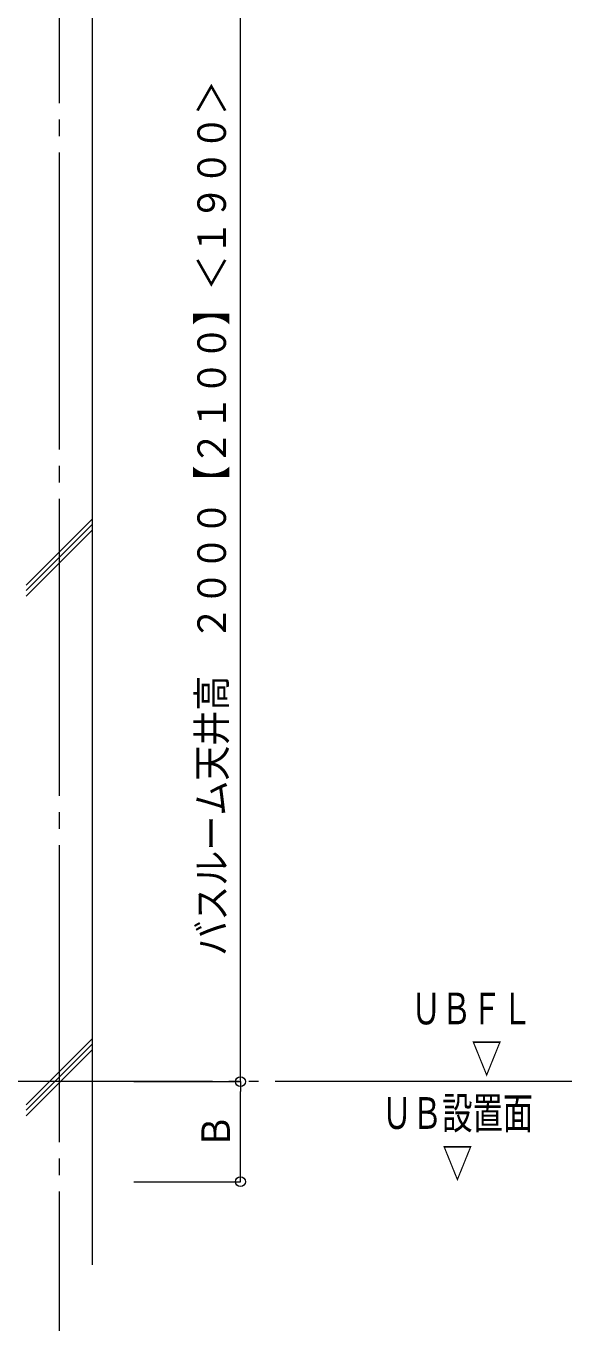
# Model space of a CAD drawing. Units: millimetres on the paper. Extents: x -305 to 305, y -152 to 152.
# Drawn here: x -182.4 to -149.3, y 16 to 95.1 of the extents above; entities that cross this region are included whole.
import ezdxf
from ezdxf.enums import TextEntityAlignment as Align

# ---------------------------------------------------------------- set-up
doc = ezdxf.new("R2010")
doc.units = ezdxf.units.MM
for name, pattern in [('DASHED2', [3, 2, -1]), ('LONG_CHAIN', [21, 18, -1, 1, -1]), ('LONG_DOUBLE_CHAIN', [21.8, 18, -1, 0.6, -0.6, 0.6, -1])]:
    doc.linetypes.add(name, pattern=pattern)
doc.layers.add('0-0_0', color=7, linetype='Continuous', lineweight=9)
doc.layers.add('0-1_VIEW0001', color=7, linetype='DASHED2', lineweight=9)
doc.styles.add('ＭＳ ゴシック', font='')
doc.styles.get('ＭＳ ゴシック').set_extended_font_data('MS Gothic')

# ---------------------------------------------------------------- blocks, each defined once
blk = doc.blocks.new('_ORIGIN')
at = {"layer": '0-0_0'}
blk.add_line((0, 0), (-1, 0), dxfattribs=at)
blk.add_circle((0, 0), 0.5, dxfattribs=at)

msp = doc.modelspace()

# ---------------------------------------------------------------- linework, layer by layer
at = {"layer": '0-0_0'}
for p, q in [((-169.425, 31.691), (-169.425, 97.158)), ((-175.885, 31.091), (-169.425, 31.091)), ((-175.885, 31.091), (-169.425, 31.091)), ((-169.425, 25.625), (-169.425, 30.491)), ((-175.885, 25.025), (-169.425, 25.025))]:
    msp.add_line(p, q, dxfattribs=at)
at = {"layer": '0-1_VIEW0001', "linetype": 'LONG_CHAIN'}
msp.add_line((-180.425, 108.425), (-180.425, 15.976), dxfattribs=at)
at = {"layer": '0-1_VIEW0001', "linetype": 'Continuous'}
for p, q in [((-178.425, 108.425), (-178.425, 19.982)), ((-182.424, 61.203), (-178.424, 65.203)), ((-182.424, 60.87), (-178.424, 64.87)), ((-182.424, 60.537), (-178.424, 64.537)), ((-182.423, 29.691), (-178.423, 33.691)), ((-182.423, 29.358), (-178.423, 33.358)), ((-182.423, 29.024), (-178.423, 33.024))]:
    msp.add_line(p, q, dxfattribs=at)
at = {"layer": '0-1_VIEW0001', "linetype": 'LONG_DOUBLE_CHAIN'}
msp.add_line((-149.328, 31.091), (-254.425, 31.091), dxfattribs=at)

# ---------------------------------------------------------------- block references
at = {"layer": '0-0_0', "xscale": 0.6, "yscale": 0.6}
for p, rotation in [((-169.425, 31.091), 270), ((-169.425, 31.091), 90), ((-169.425, 25.025), 270)]:
    msp.add_blockref('_ORIGIN', p, dxfattribs=dict(at, rotation=rotation))

# ---------------------------------------------------------------- texts
at = {"layer": '0-0_0', "style": 'ＭＳ ゴシック', "width": 0.9}
for s, p in [('バスルーム天井高\u3000２０００【２１００】＜１９００＞', (-169.787, 38.724)), ('Ｂ', (-169.542, 27.001))]:
    msp.add_text(s, height=1.73, rotation=90, dxfattribs=at).set_placement(p, align=Align.BOTTOM_LEFT)
at = {"layer": '0-1_VIEW0001', "style": 'ＭＳ ゴシック', "width": 0.7}
for s, p in [('ＵＢＦＬ', (-159.083, 33.99)), ('\u3000\u3000▽', (-159.083, 30.992)), ('ＵＢ設置面', (-160.857, 27.65)), ('\u3000\u3000▽', (-160.857, 24.652))]:
    msp.add_text(s, height=1.921, dxfattribs=at).set_placement(p, align=Align.BOTTOM_LEFT)

doc.saveas('drawing.dxf')
